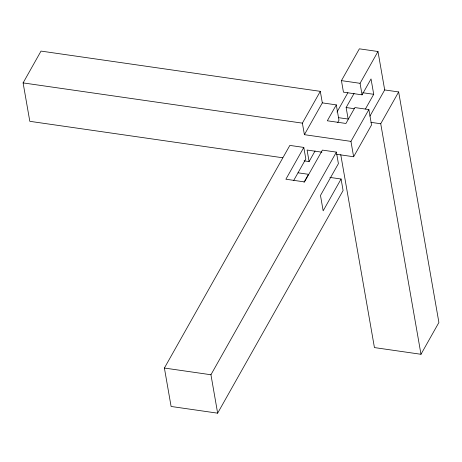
<?xml version="1.0" encoding="UTF-8"?>
<svg xmlns="http://www.w3.org/2000/svg" width="462" height="462" viewBox="0 0 462 462"><rect width="100%" height="100%" fill="white"/><g stroke="black" fill="none" stroke-linecap="round" stroke-linejoin="round"><path stroke-width="0.69" d="M282.663 157.761L29.811 121.321L23.1 82.9L41.02 51.091L320.305 91.343L322.32 102.87L304.4 134.673L350.947 141.378L368.867 109.575L354.903 107.565L345.946 123.464L327.321 120.784L336.284 104.88L322.32 102.87M329.914 177.402L341.083 179.013L343.099 190.54L217.648 413.172L171.102 406.468L164.397 368.041L289.841 145.409L303.805 147.424L305.821 158.951L293.757 180.353M304.4 134.673L302.385 123.146L320.305 91.343M303.805 147.424L285.886 179.227L304.504 181.907L322.424 150.104L336.388 152.119L338.403 163.646L320.484 195.449L323.163 210.816L341.083 179.013M365.442 108.986L373.718 94.306L371.032 78.938L362.069 94.843L343.451 92.157L341.441 80.631L359.361 48.828L377.98 51.507L384.69 89.934L369.929 116.124M304.094 160.845L309.095 161.567L315.067 150.964M336.994 112.052L347.886 92.723M304.019 182.271L308.501 174.318L298.03 172.811M337.589 122.696L338.969 120.247L336.284 104.88M338.375 117.648L348.146 119.052L346.136 107.525L354.065 93.463M362.069 94.843L360.06 83.316L377.98 51.507M217.648 413.172L210.943 374.751L336.388 152.119M336.706 154.308L353.632 156.751L371.552 124.948L368.867 109.575M340.748 154.637L374.434 347.58L420.98 354.285L380.734 123.752L398.654 91.944L384.69 89.934M420.98 354.285L438.9 322.482L398.654 91.944M341.441 80.631L360.06 83.316M362.682 92.718L373.718 94.306M346.136 107.525L354.412 108.72M370.957 122.343L380.734 123.752M23.1 82.9L302.385 123.146M321.893 152.177L307.08 150.04L309.095 161.567M164.397 368.041L210.943 374.751M350.947 141.378L353.632 156.751"/></g></svg>
